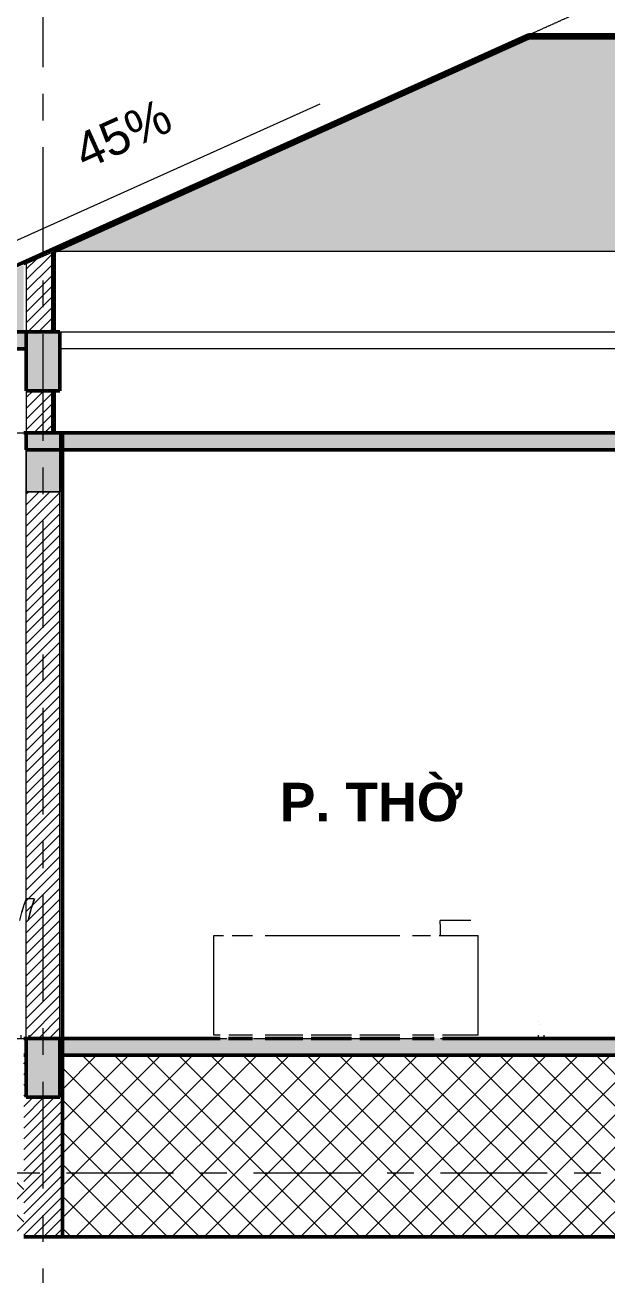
# Model space of a CAD drawing. Header units: millimetres. Extents: x 2164007 to 2324354, y -2513385 to -2308978.
# Drawn here: x 2215067 to 2218526, y -2503218 to -2495786 of the extents above; entities that cross this region are included whole.
import ezdxf

# ---------------------------------------------------------------- set-up
doc = ezdxf.new("R2010")
doc.units = ezdxf.units.MM
doc.linetypes.add('Grid Line', pattern=[22.224999999999994, 12.7, -3.174999999999999, 3.174999999999999, -3.174999999999999])
doc.linetypes.add('IMPORT-ACAD_ISO10W100 _2_', pattern=[6, 4, -1, 0, -1])
for name, color, linetype, lineweight in [('A-AREA-IDEN', 2, 'Continuous', 9), ('A-DETL', 8, 'Continuous', 9), ('A-DETL-GENF', 8, 'Continuous', 9), ('A-DETL-WIDE', 214, 'Continuous', 50), ('A-FLOR', 8, 'Continuous', 13), ('A-FLOR-PATT', 8, 'Continuous', 13), ('A-ROOF', 8, 'Continuous', 13), ('A-ROOF-PATT', 8, 'Continuous', 13), ('A-WALL', 113, 'Continuous', 20), ('A-WALL-PATT', 8, 'Continuous', 50), ('G-ANNO-DIMS', 111, 'Continuous', 9), ('I-FURN', 8, 'Continuous', 9), ('S-BEAM', 8, 'Continuous', 9), ('S-GRID', 8, 'Continuous', 9)]:
    doc.layers.add(name, color=color, linetype=linetype, lineweight=lineweight)
doc.styles.add('Arial_3', font='arial.ttf', dxfattribs={"height": 177.0359281437126})
doc.styles.add('Arial_B_1', font='arialbd.ttf', dxfattribs={"height": 253.6890504704873})
pattern_1 = [(45, (2220126.949367068, -2499186), (-31.81980515339464, 31.81980515339464), [])]

# ---------------------------------------------------------------- blocks, each defined once
blk = doc.blocks.new('4 - Sofa 2 cho-V1-MC A-A')
at = {"layer": 'I-FURN'}
for p, q in [((2012.213822367171, 699.9999999999102), (1830.773759022175, 699.9999999999102)), ((1830.777859004743, 679.3412044415878), (1830.779870496154, 610.8383184704244)), ((2414.988948100959, 99.93620553469304), (2414.89008800787, 99.93620553469304)), ((2426.002587853784, 83.72488157738265), (2426.101447946873, 83.72488157738265)), ((2413.299623982951, 19.99999999909884), (2413.299623982951, -4.331468517193571e-12)), ((2413.40409159882, 19.99999999909884), (2413.40409159882, -4.331468517193571e-12)), ((2448.329411685635, -4.331468517193571e-12), (2448.329411685635, 19.99999999909884))]:
    blk.add_line(p, q, dxfattribs=at)
blk.add_ellipse((1830.773759022172, 674.9999999999144), major_axis=(0, 24.99999999999993), ratio=0.0001665292564356036, start_param=4.886921905585056, end_param=6.283185307179588, dxfattribs=at)
blk = doc.blocks.new('dining_table_and_chair6 ghe  - dining_table_and_chair6 ghe -380030-mc a-a')
at = {"layer": 'I-FURN'}
for p, q in [((-2312.652062901289, 829.0066947750827), (-2361.681502609716, 829.0066947750877)), ((-581.4114020866197, 829.0066947750877), (-630.4408417950467, 829.0066947750827)), ((-1913.46025827878, 740), (-963.4602582787734, 740)), ((-1913.46025827878, 715), (-1913.46025827878, 740)), ((-1913.46025827878, 715), (-1838.46025827878, 715)), ((-1913.46025827878, 0), (-1913.46025827878, 715)), ((-963.4602582787734, 715), (-1913.46025827878, 715)), ((-1838.46025827878, 0), (-1838.46025827878, 715)), ((-1038.460258278773, 715), (-963.4602582787734, 715)), ((-1038.460258278773, 699.9999999999196), (-1038.460258278773, 715)), ((-963.4602582787734, 715), (-963.4602582787734, 740)), ((-963.4602582787734, 699.9999999999196), (-963.4602582787734, 715)), ((-1568.990697730414, 615), (-1838.46025827878, 615)), ((-2306.766538846277, 479.6815501385452), (-2331.905583652085, 0)), ((-2307.607640215509, 479.3421766821633), (-2311.546452348169, 404.1851639915835)), ((-2307.607640215509, 479.3421766821633), (-2311.546452348169, 404.1851639915835)), ((-2282.728899212122, 2.782559561470894e-16), (-2257.607640215511, 479.3421766821581)), ((-2311.546452348171, 404.1851639915837), (-2314.163250160319, 354.253687253855)), ((-2261.546452348171, 404.1851639915822), (-2264.166841312323, 354.1851639915821)), ((-1913.460258278779, 404.1851639915833), (-2261.546452348171, 404.1851639915822)), ((-1913.460258278785, 421.5816461160662), (-2260.634741352696, 421.5816461160662)), ((-1791.546452348172, 404.1851639915837), (-1838.46025827878, 404.1851639915836)), ((-1791.546452348171, 0), (-1791.546452348172, 404.1851639915837)), ((-2314.163250160316, 354.2536872538564), (-2332.728899212119, 0)), ((-2314.163250160316, 354.2536872538564), (-2332.728899212119, 0)), ((-2264.166841312323, 354.1851639915821), (-1913.460258278779, 354.1851639915833)), ((-2270.902829193297, 225.6548585078486), (-1913.460258278778, 225.6548585078498)), ((-1913.460258278778, 265.6548585078498), (-2268.806518021976, 265.6548585078486)), ((-1151.546452348164, 99.93620553474685), (-1151.546452348165, 0)), ((-1101.546452348165, -1.353583911622991e-13), (-1101.546452348165, 99.9362055347467)), ((-1038.460258278773, 0), (-1038.460258278773, 99.93620553474669)), ((-963.4602582787734, 0), (-963.4602582787734, 99.93620553474669)), ((-661.4121610698277, 19.9999999991073), (-660.3640054842136, 0)), ((-611.1873210442509, 2.118279510132659e-14), (-612.2354766298648, 19.99999999910735)), ((-610.3640054842119, 2.114974861910923e-14), (-611.4121610698259, 19.99999999910737)), ((-610.3640054842119, 1.878475030557534e-30), (-611.4121610698259, 19.99999999910736))]:
    blk.add_line(p, q, dxfattribs=at)
for centre, radius, start, end in [((-3161.470997035986, 524.0912590242863), 855.03515278098, 358.1579019277321, 20.89224669106498), ((-3161.470997035984, 524.0912590242863), 855.0351527809795, 15.06037199234518, 20.89224669106498), ((-3161.470997035984, 524.0912590242863), 855.0351527809795, 15.06037199234518, 20.89224669106498), ((-3160.629895666753, 524.430632480668), 855.0351527809797, 356.9999999999994, 20.86790689376646), ((-3111.470997035987, 524.0912590242864), 855.0351527809793, 15.059909140962, 20.89224669106531), ((-3111.470997035987, 524.0912590242864), 855.0351527809794, 356.9999999999997, 20.89224669106532), ((168.3780923396514, 524.0912590242864), 855.03515278098, 159.1077533089343, 168.1111838542594), ((168.3780923396516, 524.0912590242864), 855.03515278098, 159.1077533089343, 164.9400908590351), ((217.5369909704175, 524.430632480668), 855.0351527809793, 159.1320931062339, 168.1344818620582), ((218.378092339651, 524.0912590242863), 855.0351527809792, 159.1077533089354, 168.112811965592), ((218.3780923396531, 524.0912590242863), 855.0351527809792, 159.1077533089354, 164.9396280076618), ((218.3780923396531, 524.0912590242863), 855.0351527809792, 159.1077533089354, 164.9396280076618), ((-3161.470997035984, 524.0912590242863), 855.0351527809795, 9.228044721657607, 13.12098259584698), ((-3161.470997035984, 524.0912590242863), 855.0351527809795, 9.228044721657607, 13.12098259584698), ((-3111.470997035987, 524.0912590242864), 855.0351527809794, 9.227189888117673, 13.12131362913349), ((168.3780923396516, 524.0912590242864), 855.0351527809797, 166.8786863708884, 168.1128119655914), ((218.3780923396531, 524.0912590242863), 855.0351527809795, 166.8790174041317, 168.1111838542603), ((218.3780923396531, 524.0912590242863), 855.0351527809795, 166.8790174041317, 168.1111838542603), ((-3161.470997035984, 524.0912590242863), 855.0351527809793, 3.395193703267923, 6.903974272876759), ((-3161.470997035984, 524.0912590242863), 855.0351527809793, 3.395193703267923, 6.903974272876759), ((-3111.470997035987, 524.0912590242864), 855.0351527809792, 3.394014035723756, 6.904564226489482), ((-3161.470997035984, 524.0912590242863), 855.0351527809792, 356.9999999999994, 0.9090067078340573), ((-3161.470997035984, 524.0912590242863), 855.0351527809792, 356.9999999999994, 0.9090067078340573), ((-3111.470997035987, 524.0912590242864), 855.0351527809792, 358.1579019277325, 0.9098368420252563)]:
    blk.add_arc(centre, radius, start, end, dxfattribs=at)
blk = doc.blocks.new('Furniture 19 - Furniture 3-1065679-mc a-a')
at = {"layer": 'I-FURN'}
for p, q in [((485.9611668091048, 610.8383184704225), (543.580987645322, 610.8383184704225)), ((485.9611668091048, 19.9999999991051), (485.9611668091048, 610.8383184704225)), ((593.7845245221041, 610.8383184704225), (715.9611668082815, 610.8383184704225)), ((790.9611668082817, 610.8383184704225), (1590.961166808286, 610.8383184704225)), ((1665.961166808291, 610.8383184704225), (1774.310197233239, 610.8383184704225)), ((1824.513734110025, 610.8383184704225), (2055.961166809105, 610.8383184704225)), ((2055.961166809105, 19.9999999991051), (2055.961166809105, 610.8383184704225)), ((523.9130695993342, 19.9999999991051), (485.9611668091048, 19.9999999991051)), ((715.9611668082815, 19.9999999991051), (573.9130695993402, 19.9999999991051)), ((1014.047360877669, 19.9999999991051), (790.9611668082817, 19.9999999991051)), ((1304.04736087767, 19.9999999991051), (1064.047360877675, 19.9999999991051)), ((1590.961166808286, 19.9999999991051), (1354.047360877682, 19.9999999991051)), ((1794.181652156007, 19.9999999991051), (1665.961166808291, 19.9999999991051)), ((2055.961166809105, 19.9999999991051), (1844.181652156015, 19.9999999991051))]:
    blk.add_line(p, q, dxfattribs=at)

msp = doc.modelspace()

# ---------------------------------------------------------------- hatches: boundary and pattern name
at = {"layer": 'A-DETL-GENF'}
for points in [[(2215274.664533876, -2497961), (2215274.664533876, -2497611), (2215074.664533876, -2497611), (2215074.664533876, -2497961)], [(2215274.664533876, -2502161), (2215274.664533876, -2501811), (2215074.664533876, -2501811), (2215074.664533876, -2502161)]]:
    msp.add_hatch(color=7, dxfattribs=at).paths.add_polyline_path(points, flags=0)
h = msp.add_hatch(dxfattribs=at)
h.set_pattern_fill('FP_18', style=0, pattern_type=2)
h.set_pattern_definition([(45, (2220126.949367068, -2499186), (-95.4594154601839, 95.45941546018392), []), (135, (2220126.949367068, -2499186), (-95.45941546018392, -95.4594154601839), [])])
h.paths.add_polyline_path([(2230234.664533876, -2502991), (2230234.664533876, -2502611), (2227789.664533876, -2502611), (2227789.664533876, -2502991)], flags=0)
h.paths.add_polyline_path([(2227559.664533876, -2502991), (2227559.664533876, -2501911), (2223874.664533876, -2501911), (2223874.664533876, -2502161), (2223674.664533876, -2502161), (2223674.664533876, -2501911), (2218874.664533876, -2501911), (2218874.664533876, -2502161), (2218674.664533876, -2502161), (2218674.664533876, -2501911), (2215289.664533876, -2501911), (2215289.664533876, -2502991), (2226271.845268705, -2502991)], flags=0)
h.paths.add_polyline_path([(2214607.398393025, -2502991), (2215059.664533876, -2502991), (2215059.664533876, -2502611), (2208774.664533876, -2502611), (2208775.174955185, -2502991)], flags=0)
h = msp.add_hatch(dxfattribs=at)
h.set_pattern_fill('FP_1', style=0, pattern_type=2)
h.set_pattern_definition(pattern_1)
h.paths.add_polyline_path([(2215059.664533876, -2502991), (2215289.664533876, -2502991), (2215289.664533876, -2501911), (2215274.664533876, -2501911), (2215274.664533876, -2502161), (2215074.664533876, -2502161), (2215074.664533876, -2501911), (2215059.664533876, -2501911), (2215059.664533876, -2502498.655023395)], flags=0)
at = {"layer": 'A-FLOR-PATT', "lineweight": 13}
for points in [[(2214607.398393025, -2497711), (2215074.664533876, -2497711), (2215074.664533876, -2497611), (2214174.664533876, -2497611), (2214174.664533876, -2497711)], [(2227729.901128165, -2498311), (2227774.664533876, -2498311), (2227774.664533876, -2498211), (2215074.664533876, -2498211), (2215074.664533876, -2498311), (2226271.845268705, -2498311)]]:
    msp.add_hatch(color=256, dxfattribs=at).paths.add_polyline_path(points, flags=0)
at = {"layer": 'A-FLOR-PATT', "lineweight": 9}
h = msp.add_hatch(dxfattribs=at)
h.set_pattern_fill('FP_16', color=256, style=0, pattern_type=2)
h.set_pattern_definition([(0, (2220126.949367068, -2499186), (365.76, 91.44), [30.175, -244.145, 30.175, -244.145, -1463.04]), (0, (2220126.949367068, -2499186), (365.76, 91.44), [-548.64, 30.175, -518.465, 30.175, -244.145, -640.08]), (0, (2220126.949367068, -2499186), (365.76, 91.44), [-1371.6, 30.175, -152.705, 30.175, -427.025]), (120, (2220264.109367068, -2499140.28), (-262.069362922049, 271.0374516881963), [30.17499999999999, -244.1449999999999, 30.17499999999999, -1707.184999999999]), (120, (2220264.109367068, -2499140.28), (-262.069362922049, 271.0374516881963), [-304.4949999999998, -244.1449999999999, 30.17499999999999, -518.4649999999996, -914.3999999999995]), (120, (2220264.109367068, -2499140.28), (-262.069362922049, 271.0374516881963), [-1097.279999999999, 30.17499999999999, -244.1449999999999, 30.17499999999999, -609.9049999999995]), (120, (2220264.109367068, -2499140.28), (-262.069362922049, 271.0374516881963), [-1401.774999999999, -152.7049999999999, 30.17499999999999, -427.0249999999997]), (240, (2220309.829367068, -2498957.4), (-103.6906370779508, -362.4774516881963), [30.175, -244.145, 30.175, -1707.185]), (240, (2220309.829367068, -2498957.4), (-103.6906370779508, -362.4774516881963), [-304.495, -244.145, 30.175, -518.465, -914.4]), (240, (2220309.829367068, -2498957.4), (-103.6906370779508, -362.4774516881963), [-1097.28, 30.175, -244.145, 30.175, -609.905]), (240, (2220309.829367068, -2498957.4), (-103.6906370779508, -362.4774516881963), [-1401.775, -152.705, 30.175, -427.025])])
h.paths.add_polyline_path([(2215274.664533876, -2501911), (2218674.664533876, -2501911), (2218674.664533876, -2501811), (2215274.664533876, -2501811)], flags=0)
h.paths.add_polyline_path([(2227574.664533876, -2501911), (2227574.664533876, -2501811), (2223874.664533876, -2501811), (2223874.698139125, -2501911), (2227559.664533876, -2501911)], flags=0)
h.paths.add_polyline_path([(2223674.664533876, -2501911), (2223674.664533876, -2501811), (2218874.664533876, -2501811), (2218874.664533876, -2501911), (2223355.733549785, -2501911)], flags=0)
at = {"layer": 'A-ROOF-PATT', "lineweight": 9}
h = msp.add_hatch(dxfattribs=at)
h.set_pattern_fill('FP_17', color=256, style=0, pattern_type=2)
h.set_pattern_definition([(0, (2215703.703367068, -2498184.823), (660.4, 271.005), [66.04, -594.36]), (0, (2215769.743367068, -2498192.953), (660.4, 271.005), [198.12, -462.28]), (0, (2215967.863367068, -2498187.533), (660.4, 271.005), [99.06, -561.34]), (0, (2216066.923367068, -2498192.953), (660.4, 271.005), [198.12, -462.28]), (0, (2216265.043367068, -2498184.823), (660.4, 271.005), [99.06, -561.34]), (0, (2215802.763367068, -2498103.521), (660.4, 271.005), [198.12, -462.28]), (0, (2215703.703367068, -2498098.101), (660.4, 271.005), [99.06, -561.34]), (0, (2216000.883367068, -2498095.391), (660.4, 271.005), [132.08, -528.32]), (0, (2216132.963367068, -2498103.521), (660.4, 271.005), [231.14, -429.26]), (0, (2215703.703367068, -2498011.38), (660.4, 271.005), [224.536, -435.864]), (0, (2215928.239367068, -2498005.96), (660.4, 271.005), [158.496, -501.904]), (0, (2216086.735367068, -2498014.09), (660.4, 271.005), [118.872, -541.528]), (0, (2216205.607367068, -2498003.25), (660.4, 271.005), [112.268, -548.132]), (180, (2216364.103367068, -2498011.38), (-660.4, -271.0049999999999), [46.228, -614.172]), (90, (2215769.743367068, -2498192.953), (-660.4, 271.0050000000001), [94.852, -176.153]), (90, (2215967.863367068, -2498192.953), (-660.4, 271.0050000000001), [89.432, -181.573]), (90, (2216066.923367068, -2498192.953), (-660.4, 271.0050000000001), [97.56200000000001, -173.443]), (90, (2216265.043367068, -2498192.953), (-660.4, 271.0050000000001), [89.432, -181.573]), (90, (2216000.883367068, -2498103.521), (-660.4, 271.0050000000001), [97.56200000000001, -173.443]), (90, (2215928.239367068, -2498011.38), (-660.4, 271.0050000000001), [89.432, -181.573]), (90, (2216086.735367068, -2498014.09), (-660.4, 271.0050000000001), [92.14200000000001, -178.863]), (270, (2215703.703367068, -2498011.38), (660.4, -271.0049999999999), [92.14200000000001, -178.863]), (270, (2215802.763367068, -2498011.38), (660.4, -271.0049999999999), [92.14200000000001, -178.863]), (270, (2216132.963367068, -2498014.09), (660.4, -271.0049999999999), [89.432, -181.573]), (90, (2216317.875367068, -2498011.38), (-660.4, 271.0050000000001), [89.432, -181.573]), (90, (2216205.607367068, -2498014.09), (-660.4, 271.0050000000001), [92.14200000000001, -178.863]), (270, (2216317.875367068, -2498184.823), (660.4, -271.0049999999999), [8.13, -262.875])])
h.paths.add_polyline_path([(2214607.398393025, -2497611), (2215059.664533876, -2497611), (2215059.664533876, -2497212.75), (2214174.664533876, -2497611)], flags=0)
h.paths.add_polyline_path([(2215240.205551538, -2497131.75), (2223659.664533876, -2497131.75), (2223659.317490174, -2497109.093830334), (2220886.837940261, -2495861.478032873), (2218062.491127491, -2495861.478032873), (2215239.664533876, -2497131.75)], flags=0)
at = {"layer": 'A-WALL-PATT', "lineweight": 9}
h = msp.add_hatch(dxfattribs=at)
h.set_pattern_fill('FP_1', color=256, style=0, pattern_type=2)
h.set_pattern_definition(pattern_1)
h.paths.add_polyline_path([(2215224.664533876, -2498211), (2215224.664533876, -2497961), (2215074.664533876, -2497961), (2215074.664533876, -2498211)], flags=0)
h.paths.add_polyline_path([(2215074.664533876, -2497611), (2215224.664533876, -2497611), (2215224.664533876, -2497138.5), (2215074.664533876, -2497206)], flags=0)
h = msp.add_hatch(dxfattribs=at)
h.set_pattern_fill('FP_1', color=256, style=0, pattern_type=2)
h.set_pattern_definition(pattern_1)
h.paths.add_polyline_path([(2215274.664533876, -2501811), (2215274.664533876, -2498561), (2215074.664533876, -2498561), (2215074.664533876, -2501811)], flags=0)
at = {"layer": 'S-BEAM'}
msp.add_hatch(color=256, dxfattribs=at).paths.add_polyline_path([(2215074.664533876, -2498561), (2215274.664533876, -2498561), (2215274.664533876, -2498211), (2215074.664533876, -2498211)], flags=0)

# ---------------------------------------------------------------- linework, layer by layer
at = {"layer": 'A-DETL', "linetype": 'IMPORT-ACAD_ISO10W100 _2_'}
msp.add_line((2218377.0005691, -2495703.5), (2217953.06054687, -2495894.273010003), dxfattribs=at)
at = {"layer": 'A-DETL-WIDE'}
for p, q in [((2215074.664533876, -2497611), (2215074.664533876, -2497961)), ((2215274.664533876, -2497611), (2215074.664533876, -2497611)), ((2215274.664533876, -2497961), (2215274.664533876, -2497611)), ((2215074.664533876, -2497961), (2215274.664533876, -2497961)), ((2215074.664533876, -2501811), (2215074.664533876, -2502161)), ((2215274.664533876, -2501811), (2215074.664533876, -2501811)), ((2215274.664533876, -2502161), (2215274.664533876, -2501811)), ((2215074.664533876, -2501911), (2215059.664533876, -2501911)), ((2215289.664533876, -2501911), (2215274.664533876, -2501911)), ((2218674.664533876, -2501911), (2215289.664533876, -2501911)), ((2215289.664533876, -2502991), (2215289.664533876, -2501911)), ((2215074.664533876, -2502161), (2215274.664533876, -2502161)), ((2215059.664533876, -2502991), (2215289.664533876, -2502991)), ((2215289.664533876, -2502991), (2227559.664533876, -2502991))]:
    msp.add_line(p, q, dxfattribs=at)
at = {"layer": 'A-FLOR', "lineweight": 50}
for p, q in [((2215074.664533876, -2497611), (2214174.664533876, -2497611)), ((2214174.664533876, -2497711), (2215074.664533876, -2497711)), ((2215074.664533876, -2498211), (2215074.664533876, -2498311)), ((2227609.664533876, -2498211), (2215239.664533876, -2498211)), ((2215074.664533876, -2498311), (2227774.664533876, -2498311)), ((2216226.568281082, -2501811), (2215274.664533876, -2501811)), ((2216419.664533876, -2501811), (2216276.568281082, -2501811)), ((2216717.750727945, -2501811), (2216494.664533876, -2501811)), ((2217007.750727945, -2501811), (2216767.750727945, -2501811)), ((2217294.664533876, -2501811), (2217057.750727945, -2501811)), ((2217498.933174809, -2501811), (2217369.664533876, -2501811)), ((2218674.664533876, -2501811), (2217548.933174809, -2501811))]:
    msp.add_line(p, q, dxfattribs=at)
at = {"layer": 'A-FLOR'}
for p, q in [((2215274.664533876, -2497611), (2223659.664533876, -2497611)), ((2223659.664533876, -2497711), (2215274.664533876, -2497711))]:
    msp.add_line(p, q, dxfattribs=at)
at = {"layer": 'A-ROOF', "lineweight": 50}
for p, q in [((2218062.491127491, -2495845.029248724), (2214174.664533876, -2497594.55121585)), ((2220886.837940261, -2495845.029248724), (2218062.491127491, -2495845.029248724)), ((2215239.664533876, -2497131.75), (2218062.491127491, -2495861.478032873)), ((2218062.491127491, -2495861.478032873), (2220886.837940261, -2495861.478032873))]:
    msp.add_line(p, q, dxfattribs=at)
at = {"layer": 'A-WALL', "lineweight": 13}
for p, q in [((2215239.664533876, -2497131.75), (2215059.664533876, -2497212.75)), ((2215224.664533876, -2497138.5), (2215224.664533876, -2497611)), ((2215074.664533876, -2497206), (2215074.664533876, -2497611)), ((2215074.664533876, -2497961), (2215074.664533876, -2498211)), ((2215224.664533876, -2497961), (2215224.664533876, -2498211)), ((2215074.664533876, -2501811), (2215074.664533876, -2498561)), ((2215274.664533876, -2501811), (2215274.664533876, -2498561))]:
    msp.add_line(p, q, dxfattribs=at)
at = {"layer": 'A-WALL', "lineweight": 50}
for p, q in [((2215239.664533876, -2497611), (2215239.664533876, -2497131.75)), ((2215239.664533876, -2498211), (2215239.664533876, -2497961)), ((2215059.664533876, -2498211), (2215239.664533876, -2498211)), ((2215289.664533876, -2501911), (2215289.664533876, -2498211)), ((2215059.664533876, -2501811), (2215074.664533876, -2501811))]:
    msp.add_line(p, q, dxfattribs=at)
at = {"layer": 'A-WALL'}
for p, q in [((2223659.664533876, -2497131.75), (2215239.664533876, -2497131.75)), ((2215274.664533876, -2498211), (2215274.664533876, -2498561)), ((2215074.664533876, -2498561), (2215074.664533876, -2498311)), ((2215274.664533876, -2498561), (2215074.664533876, -2498561))]:
    msp.add_line(p, q, dxfattribs=at)
at = {"layer": 'S-BEAM', "lineweight": 30}
msp.add_line((2215274.664533876, -2498211), (2215074.664533876, -2498211), dxfattribs=at)
at = {"layer": 'S-BEAM'}
for p, q in [((2215074.664533876, -2498211), (2215074.664533876, -2498561)), ((2215274.664533876, -2498561), (2215274.664533876, -2498211)), ((2215074.664533876, -2498561), (2215274.664533876, -2498561))]:
    msp.add_line(p, q, dxfattribs=at)
at = {"layer": 'S-GRID', "linetype": 'Grid Line', "ltscale": 50}
for p, q in [((2215174.664533876, -2504925.83057738), (2215174.664533876, -2491972.6)), ((2206423.999993142, -2498211), (2233988.058819855, -2498211)), ((2206423.999993142, -2501811), (2233988.058819855, -2501811)), ((2206423.999993142, -2502611), (2233988.058819855, -2502611))]:
    msp.add_line(p, q, dxfattribs=at)

# ---------------------------------------------------------------- block references
at = {"layer": 'I-FURN'}
for name in ['dining_table_and_chair6 ghe  - dining_table_and_chair6 ghe -380030-mc a-a', '4 - Sofa 2 cho-V1-MC A-A', 'Furniture 19 - Furniture 3-1065679-mc a-a']:
    msp.add_blockref(name, (2215703.703367068, -2501811), dxfattribs=at)

# ---------------------------------------------------------------- texts
at = {"layer": 'A-AREA-IDEN', "insert": (2217124.196655289, -2500291.429858073), "char_height": 228.3201454234386, "width": 1212.299999999999, "attachment_point": 2, "line_spacing_factor": 0.9385317878468564, "style": 'Arial_B_1'}
msp.add_mtext('P. THỜ', dxfattribs=at)

# ---------------------------------------------------------------- next in the draw order: texts
at = {"layer": 'G-ANNO-DIMS', "insert": (2215335.929675461, -2496456.583606096), "char_height": 210.7834019461078, "width": 702.0877499999999, "attachment_point": 1, "rotation": 24.22774531795422, "line_spacing_factor": 0.9385317878468563, "style": 'Arial_3', "bg_fill": 3, "box_fill_scale": 1.25, "bg_fill_color": 0, "bg_fill_transparency": 0}
msp.add_mtext('45%', dxfattribs=at)

# ---------------------------------------------------------------- next in the draw order: linework, layer by layer
at = {"layer": 'G-ANNO-DIMS'}
msp.add_line((2216819.921687469, -2496256.146439387), (2214735.269126639, -2497194.240091761), dxfattribs=at)

doc.saveas('drawing.dxf')
